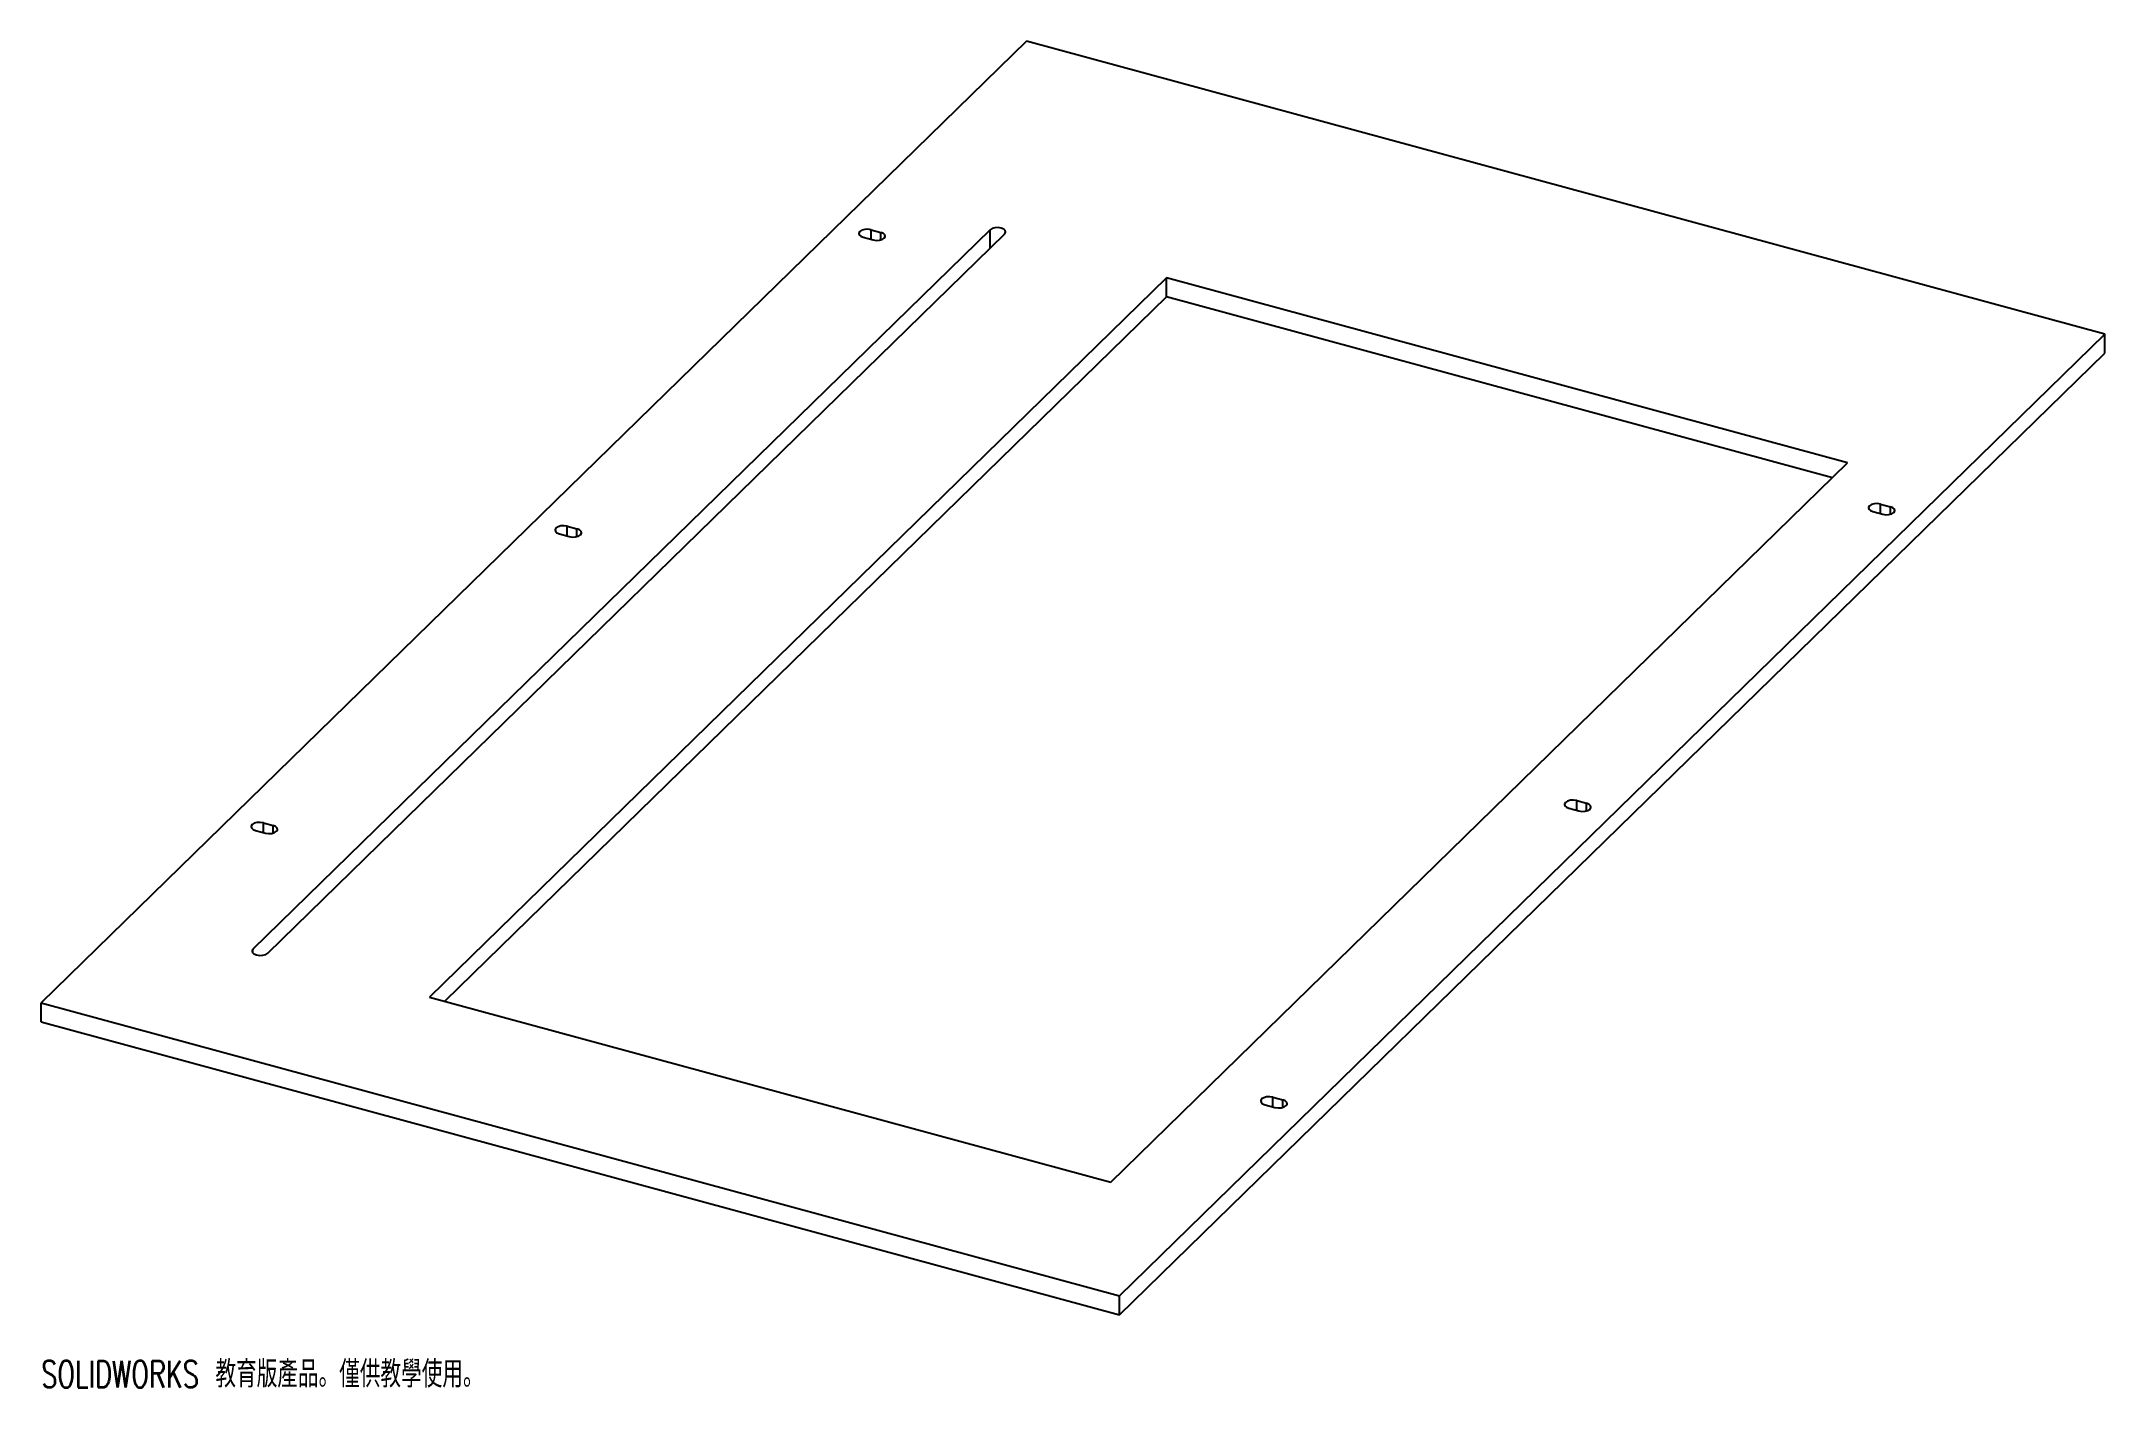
# Paper-space layout '_不等角視圖' of a CAD drawing. Header units: millimetres. Extents: x -188 to 185, y -127 to 116.
import ezdxf

# ---------------------------------------------------------------- set-up
doc = ezdxf.new("R2010")
doc.units = ezdxf.units.MM
doc.styles.add('SLDTEXTSTYLE0', font='TXT', dxfattribs={"width": 0.7, "bigfont": 'bigfont'})

psp = doc.layouts.new('_不等角視圖')

# ---------------------------------------------------------------- linework, layer by layer
at = {"color": 7, "linetype": 'Continuous', "lineweight": 25}
for p, q in [((-10.06, 115.72), (-187.87, -57.83)), ((184.51, 62.84), (-10.06, 115.72)), ((-16.65, 81.7), (-149.66, -48.12)), ((-147, -48.84), (-14, 80.98)), ((-39.52, 80.34), (-37.75, 79.86)), ((-38.12, 81.71), (-36.35, 81.23)), ((15.19, 73.05), (-117.82, -56.77)), ((138.12, 39.63), (15.19, 73.05)), ((15.19, 69.62), (15.19, 73.05)), ((15.19, 69.62), (-115.07, -57.52)), ((135.38, 36.95), (15.19, 69.62)), ((6.7, -110.71), (184.51, 62.84)), ((184.51, 59.41), (184.51, 62.84)), ((6.7, -114.14), (184.51, 59.41)), ((5.12, -90.19), (138.12, 39.63)), ((142.67, 30.83), (144.44, 30.35)), ((144.07, 32.2), (145.84, 31.71)), ((-94.36, 26.82), (-92.59, 26.34)), ((-92.96, 28.19), (-91.19, 27.71)), ((89.23, -21.33), (91, -21.81)), ((-147.79, -25.33), (-146.03, -25.81)), ((87.83, -22.69), (89.6, -23.17)), ((-149.19, -26.7), (-147.43, -27.18)), ((-187.87, -57.83), (6.7, -110.71)), ((-187.87, -61.26), (-187.87, -57.83)), ((-117.82, -56.77), (5.12, -90.19)), ((-187.87, -61.26), (6.7, -114.14)), ((33, -76.22), (34.76, -76.7)), ((34.4, -74.85), (36.17, -75.33)), ((6.7, -114.14), (6.7, -110.71))]:
    psp.add_line(p, q, dxfattribs=at)
at = {"color": 8, "linetype": 'Continuous', "lineweight": 25}
for p, q in [((-38.12, 79.96), (-38.12, 81.71)), ((-36.35, 79.86), (-36.35, 81.23)), ((-16.65, 78.39), (-16.65, 81.7)), ((144.07, 30.45), (144.07, 32.2)), ((145.84, 30.35), (145.84, 31.71)), ((-92.96, 26.44), (-92.96, 28.19)), ((-91.19, 26.34), (-91.19, 27.71)), ((89.23, -23.07), (89.23, -21.33)), ((91, -23.17), (91, -21.81)), ((-147.79, -27.08), (-147.79, -25.33)), ((-146.03, -27.18), (-146.03, -25.81)), ((-149.66, -48.84), (-149.66, -48.12)), ((34.4, -76.6), (34.4, -74.85)), ((36.17, -76.7), (36.17, -75.33))]:
    psp.add_line(p, q, dxfattribs=at)
at = {"color": 7, "linetype": 'Continuous', "lineweight": 25, "flags": 128}
for points in [[(-14, 80.98), (-13.83, 81.27), (-13.89, 81.57), (-14.17, 81.83), (-14.62, 82.02), (-15.18, 82.11), (-15.77, 82.08), (-16.28, 81.93), (-16.65, 81.7)], [(-38.12, 81.71), (-38.68, 81.8), (-39.26, 81.77), (-39.78, 81.62), (-40.15, 81.39), (-40.31, 81.1), (-40.25, 80.8), (-39.97, 80.53), (-39.52, 80.34)], [(-37.75, 79.86), (-37.19, 79.78), (-36.61, 79.81), (-36.09, 79.95), (-35.73, 80.19), (-35.56, 80.47), (-35.62, 80.77), (-35.9, 81.04), (-36.35, 81.23)], [(144.07, 32.2), (143.51, 32.28), (142.93, 32.25), (142.41, 32.11), (142.04, 31.87), (141.88, 31.58), (141.94, 31.28), (142.22, 31.02), (142.67, 30.83)], [(144.44, 30.35), (145, 30.26), (145.58, 30.29), (146.1, 30.44), (146.47, 30.67), (146.63, 30.96), (146.57, 31.26), (146.29, 31.52), (145.84, 31.71)], [(-92.96, 28.19), (-93.52, 28.27), (-94.1, 28.24), (-94.61, 28.1), (-94.98, 27.87), (-95.15, 27.58), (-95.09, 27.28), (-94.81, 27.01), (-94.36, 26.82)], [(-92.59, 26.34), (-92.03, 26.25), (-91.45, 26.29), (-90.93, 26.43), (-90.56, 26.66), (-90.39, 26.95), (-90.46, 27.25), (-90.73, 27.52), (-91.19, 27.71)], [(89.23, -21.33), (88.67, -21.24), (88.09, -21.27), (87.58, -21.42), (87.21, -21.65), (87.04, -21.94), (87.1, -22.24), (87.38, -22.5), (87.83, -22.69)], [(89.6, -23.17), (90.16, -23.26), (90.74, -23.23), (91.26, -23.09), (91.63, -22.85), (91.8, -22.56), (91.73, -22.26), (91.46, -22), (91, -21.81)], [(-147.79, -25.33), (-148.35, -25.25), (-148.94, -25.28), (-149.45, -25.42), (-149.82, -25.66), (-149.99, -25.95), (-149.93, -26.25), (-149.65, -26.51), (-149.19, -26.7)], [(-147.43, -27.18), (-146.86, -27.27), (-146.28, -27.24), (-145.77, -27.09), (-145.4, -26.86), (-145.23, -26.57), (-145.29, -26.27), (-145.57, -26), (-146.03, -25.81)], [(-149.66, -48.12), (-149.82, -48.41), (-149.76, -48.71), (-149.49, -48.98), (-149.03, -49.17), (-148.47, -49.25), (-147.89, -49.22), (-147.37, -49.08), (-147, -48.84)], [(34.4, -74.85), (33.84, -74.76), (33.25, -74.79), (32.74, -74.94), (32.37, -75.17), (32.2, -75.46), (32.26, -75.76), (32.54, -76.03), (33, -76.22)], [(34.76, -76.7), (35.33, -76.78), (35.91, -76.75), (36.42, -76.61), (36.79, -76.37), (36.96, -76.09), (36.9, -75.79), (36.62, -75.52), (36.17, -75.33)]]:
    psp.add_lwpolyline(points, dxfattribs=at)

# ---------------------------------------------------------------- texts
at = {"color": 7, "linetype": 'Continuous', "insert": (-187.87, -122.41), "char_height": 4.8336, "attachment_point": 1, "style": 'SLDTEXTSTYLE0'}
psp.add_mtext('SOLIDWORKS 教育版產品。僅供教學使用。', dxfattribs=at)

doc.saveas('drawing.dxf')
